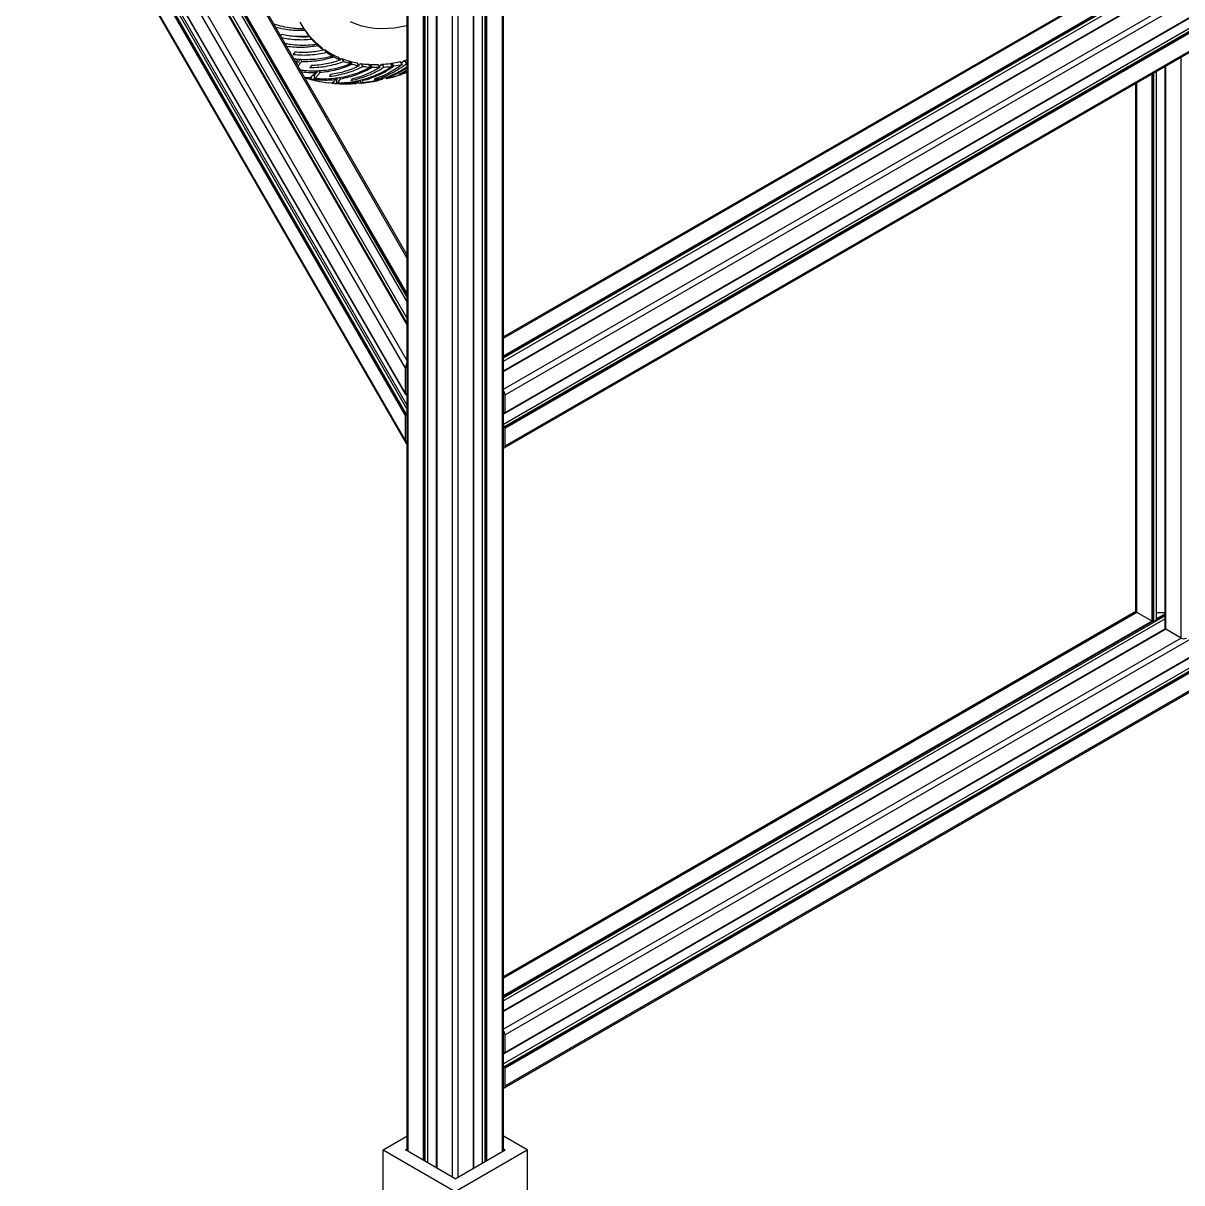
# Model space of a CAD drawing. Header units: millimetres. Extents: x 0 to 597, y 0 to 420.
# Drawn here: x 392.6 to 441.89, y 65 to 114.32 of the extents above; entities that cross this region are included whole.
import ezdxf

# ---------------------------------------------------------------- set-up
doc = ezdxf.new("R2010")
doc.units = ezdxf.units.MM

msp = doc.modelspace()

# ---------------------------------------------------------------- linework, layer by layer
at = {"color": 7, "linetype": 'Continuous', "lineweight": 25}
for p, q in [((470.882, 134.38), (413.031, 100.984)), ((413.031, 100.171), (471.62, 133.994)), ((413.031, 100.144), (471.62, 133.967)), ((413.031, 100.089), (471.667, 133.939)), ((413.031, 99.953), (471.667, 133.803)), ((413.031, 99.507), (472.195, 133.662)), ((413.031, 99.534), (472.148, 133.662)), ((413.1, 98.518), (472.968, 133.079)), ((413.077, 97.721), (472.945, 132.282)), ((413.1, 97.762), (472.968, 132.323)), ((413.031, 97.275), (472.827, 131.795)), ((413.077, 97.165), (472.945, 131.727)), ((413.077, 97.111), (472.945, 131.672)), ((413.1, 97.097), (472.968, 131.659)), ((413.066, 96.264), (472.934, 130.826)), ((413.1, 96.341), (472.968, 130.902)), ((392.6, 124.667), (408.879, 96.472)), ((408.857, 96.57), (392.675, 124.599)), ((408.857, 97.64), (393.602, 124.064)), ((408.881, 97.654), (393.625, 124.078)), ((408.881, 97.731), (393.692, 124.039)), ((408.926, 97.924), (393.882, 123.982)), ((408.926, 98.095), (394.03, 123.897)), ((408.881, 98.516), (394.372, 123.647)), ((408.857, 98.58), (394.415, 123.595)), ((408.857, 99.65), (395.342, 123.06)), ((408.926, 101.508), (396.985, 122.191)), ((408.926, 101.578), (397.046, 122.155)), ((408.926, 101.794), (397.233, 122.048)), ((408.926, 102.496), (397.841, 121.697)), ((408.926, 102.689), (398.008, 121.6)), ((408.926, 102.798), (398.102, 121.546)), ((408.926, 102.836), (398.135, 121.527)), ((408.926, 104.49), (399.568, 120.7)), ((408.926, 117.707), (408.926, 66.361)), ((413.031, 66.361), (413.031, 117.707)), ((409.631, 65.955), (409.631, 117.261)), ((409.654, 65.941), (409.654, 117.247)), ((409.701, 65.914), (409.701, 117.22)), ((409.819, 65.846), (409.819, 117.152)), ((410.182, 65.636), (410.182, 116.942)), ((410.206, 65.623), (410.206, 116.929)), ((411.752, 65.623), (411.752, 116.929)), ((411.775, 65.636), (411.775, 116.969)), ((412.138, 65.846), (412.138, 117.315)), ((412.256, 65.914), (412.256, 117.247)), ((412.303, 65.941), (412.303, 117.274)), ((412.327, 65.955), (412.327, 117.261)), ((404.573, 114.031), (404.539, 114.08)), ((403.584, 113.835), (403.552, 113.799)), ((403.792, 113.383), (403.788, 113.443)), ((404.77, 113.769), (404.693, 113.881)), ((404.874, 113.647), (404.797, 113.759)), ((405.095, 113.419), (405.017, 113.532)), ((405.137, 113.38), (405.059, 113.494)), ((404.159, 113.09), (404.085, 112.995)), ((405.377, 113.179), (405.297, 113.294)), ((405.367, 113.193), (405.422, 113.203)), ((405.502, 113.087), (405.422, 113.203)), ((405.764, 112.921), (405.682, 113.038)), ((405.706, 113.004), (405.731, 113.011)), ((405.813, 112.894), (405.731, 113.011)), ((404.174, 112.722), (404.25, 112.713)), ((404.25, 112.713), (404.207, 112.664)), ((404.247, 112.789), (404.25, 112.713)), ((404.448, 112.7), (404.44, 112.778)), ((404.858, 112.52), (404.8, 112.435)), ((406.091, 112.757), (406.007, 112.874)), ((406.068, 112.79), (406.15, 112.815)), ((406.235, 112.698), (406.15, 112.815)), ((406.533, 112.598), (406.446, 112.716)), ((406.467, 112.688), (406.501, 112.701)), ((406.588, 112.582), (406.501, 112.701)), ((406.899, 112.512), (406.811, 112.631)), ((406.864, 112.56), (406.97, 112.606)), ((407.059, 112.486), (406.97, 112.606)), ((407.387, 112.454), (407.295, 112.574)), ((407.314, 112.549), (407.355, 112.57)), ((407.447, 112.451), (407.355, 112.57)), ((407.786, 112.449), (407.692, 112.568)), ((407.739, 112.508), (407.863, 112.577)), ((407.958, 112.458), (407.863, 112.577)), ((408.309, 112.494), (408.212, 112.613)), ((408.229, 112.592), (408.276, 112.622)), ((408.373, 112.503), (408.276, 112.622)), ((408.732, 112.569), (408.633, 112.688)), ((408.676, 112.636), (408.814, 112.73)), ((408.914, 112.611), (408.814, 112.73)), ((408.926, 112.615), (408.914, 112.611)), ((441.177, 88.592), (441.177, 112.493)), ((441.201, 88.551), (441.201, 112.506)), ((404.783, 111.994), (404.581, 112.017)), ((404.93, 112.118), (405, 112.111)), ((405.013, 112.286), (405.018, 112.225)), ((405.219, 112.234), (405.209, 112.296)), ((405.668, 112.136), (405.626, 112.064)), ((405.884, 111.976), (405.891, 111.931)), ((406.092, 111.959), (406.082, 112.008)), ((408.047, 111.991), (408.042, 112.019)), ((408.077, 112.003), (408.068, 112.027)), ((408.594, 112.152), (408.596, 112.131)), ((408.596, 112.131), (408.926, 112.278)), ((408.901, 112.223), (408.926, 112.233)), ((440.625, 88.883), (440.625, 112.174)), ((440.649, 88.897), (440.649, 112.188)), ((440.696, 88.869), (440.696, 112.215)), ((440.814, 88.937), (440.814, 112.283)), ((405.726, 111.777), (405.592, 111.792)), ((405.726, 111.777), (405.799, 111.767)), ((405.803, 111.82), (405.799, 111.767)), ((405.891, 111.935), (405.935, 111.935)), ((406.573, 111.944), (406.546, 111.887)), ((406.835, 111.812), (406.835, 111.784)), ((406.845, 111.867), (406.852, 111.835)), ((407.051, 111.882), (407.041, 111.918)), ((407.554, 111.95), (407.543, 111.91)), ((407.882, 111.94), (407.868, 111.924)), ((439.921, 111.768), (439.921, 89.329)), ((472.968, 105.861), (413.1, 71.3)), ((472.945, 105.064), (413.077, 70.503)), ((472.968, 105.105), (413.1, 70.544)), ((472.827, 104.577), (413.031, 70.057)), ((472.945, 104.509), (413.077, 69.947)), ((472.945, 104.454), (413.077, 69.893)), ((472.968, 104.441), (413.1, 69.879)), ((413.066, 69.046), (472.934, 103.608)), ((472.968, 103.684), (413.1, 69.123)), ((408.857, 98.58), (408.857, 99.65)), ((408.857, 98.58), (408.881, 98.593)), ((408.881, 98.593), (408.881, 98.516)), ((408.881, 98.516), (408.926, 98.542)), ((413.1, 97.762), (413.1, 98.518)), ((408.926, 97.757), (408.881, 97.731)), ((408.881, 97.731), (408.881, 97.654)), ((413.031, 97.747), (413.077, 97.721)), ((413.077, 97.775), (413.1, 97.762)), ((413.077, 97.721), (413.077, 97.775)), ((408.881, 97.654), (408.857, 97.64)), ((408.857, 96.57), (408.857, 97.64)), ((413.077, 97.165), (413.031, 97.192)), ((413.077, 97.111), (413.077, 97.165)), ((413.1, 97.097), (413.077, 97.111)), ((413.1, 96.341), (413.1, 97.097)), ((439.932, 89.295), (413.031, 73.766)), ((441.177, 89.12), (413.031, 72.871)), ((441.177, 88.984), (413.031, 72.735)), ((440.649, 88.897), (413.031, 72.953)), ((440.673, 88.883), (413.031, 72.926)), ((440.625, 88.883), (439.97, 89.261)), ((440.649, 88.897), (440.625, 88.883)), ((440.696, 88.869), (440.649, 88.897)), ((440.814, 88.937), (440.696, 88.869)), ((441.177, 89.245), (440.814, 89.245)), ((441.177, 89.201), (440.814, 88.992)), ((441.177, 89.174), (440.814, 88.965)), ((441.201, 88.578), (413.031, 72.316)), ((441.201, 88.551), (413.031, 72.289)), ((441.201, 88.578), (441.177, 88.592)), ((441.856, 88.173), (441.201, 88.551)), ((413.1, 70.544), (413.1, 71.3)), ((413.077, 70.503), (413.077, 70.557)), ((413.077, 70.557), (413.1, 70.544)), ((413.031, 70.529), (413.077, 70.503)), ((413.077, 69.947), (413.031, 69.974)), ((413.077, 69.893), (413.077, 69.947)), ((413.1, 69.879), (413.077, 69.893)), ((413.1, 69.123), (413.1, 69.879)), ((407.915, 66.401), (408.926, 66.985)), ((414.043, 66.401), (413.031, 66.985)), ((407.915, 66.401), (410.979, 64.632)), ((407.915, 62.046), (407.915, 66.401)), ((408.857, 66.401), (408.926, 66.441)), ((410.979, 65.176), (408.857, 66.401)), ((410.979, 64.632), (414.043, 66.401)), ((410.979, 65.176), (413.1, 66.401)), ((413.031, 66.441), (413.1, 66.401)), ((414.043, 66.401), (414.043, 62.046))]:
    msp.add_line(p, q, dxfattribs=at)
at = {"color": 8, "linetype": 'Continuous', "lineweight": 25}
for p, q in [((413.031, 100.928), (470.965, 134.372)), ((413.031, 98.751), (472.851, 133.284)), ((408.926, 99.995), (395.675, 122.947)), ((408.926, 104.349), (399.446, 120.77)), ((408.975, 66.333), (408.975, 117.639)), ((412.982, 66.333), (412.982, 117.639)), ((410.861, 65.244), (410.861, 116.55)), ((411.097, 65.244), (411.097, 116.55)), ((441.856, 88.173), (441.856, 112.885)), ((439.97, 89.261), (439.97, 111.796)), ((439.97, 89.261), (413.031, 73.71)), ((441.856, 88.173), (413.031, 71.532))]:
    msp.add_line(p, q, dxfattribs=at)
at = {"color": 7, "linetype": 'Continuous', "lineweight": 25, "flags": 128}
for points in [[(408.926, 114.212), (408.699, 114.163), (408.4, 114.116), (408.107, 114.091), (407.821, 114.086), (407.543, 114.103), (407.273, 114.142), (407.012, 114.201), (406.761, 114.282), (406.52, 114.383)], [(404.989, 111.966), (404.995, 112.05), (405.002, 112.133)], [(405.934, 111.769), (405.935, 111.853), (405.935, 111.938)], [(406.96, 111.777), (406.954, 111.861), (406.952, 111.894)]]:
    msp.add_lwpolyline(points, dxfattribs=at)
at = {"color": 7, "linetype": 'Continuous', "lineweight": 25}
for centre, radius, start, end in [((408.187, 116.522), 4.389, 209.411, 213.7993), ((407.794, 116.416), 4.005, 215.2276, 219.2608), ((407.895, 116.324), 4.037, 214.6189, 219.2594), ((407.553, 116.211), 3.688, 221.6543, 226.5632), ((407.646, 116.112), 3.709, 221.6528, 226.5626), ((407.439, 116.089), 3.522, 227.4751, 232.5373), ((407.531, 115.99), 3.542, 227.4755, 232.5377), ((407.38, 116.01), 3.423, 235.1104, 240.2686), ((407.472, 115.912), 3.445, 235.1113, 240.2674), ((407.385, 116.021), 3.435, 241.2165, 246.3612), ((407.474, 115.916), 3.448, 241.2096, 246.3649), ((407.43, 116.137), 3.559, 248.929, 253.9537), ((407.522, 116.038), 3.579, 248.9301, 253.9556), ((407.479, 116.313), 3.742, 254.8601, 259.7209), ((407.57, 116.211), 3.759, 254.8594, 259.7267), ((407.532, 116.657), 4.09, 262.0923, 266.6746), ((407.625, 116.56), 4.113, 262.0896, 266.6736), ((407.551, 117.029), 4.463, 267.4815, 271.8033), ((407.521, 117.612), 5.047, 273.885, 277.8665), ((407.615, 117.515), 5.069, 273.8831, 277.8707), ((407.443, 118.151), 5.592, 278.5673, 282.287), ((407.533, 118.078), 5.638, 278.5725, 282.2828), ((407.34, 118.626), 6.078, 284.0289, 285.1285), ((407.644, 116.934), 4.487, 267.4816, 271.8052), ((412.843, 98.506), 0.258, 2.6939, 43.0361), ((413.029, 96.329), 0.0719, 271.461, 9.7102), ((440.005, 89.338), 0.0838, 185.6979, 245.6259), ((441.974, 88.4), 0.256, 242.6077, 297.3915), ((412.843, 71.288), 0.258, 2.6939, 43.0361), ((413.029, 69.111), 0.0719, 271.4547, 9.7165)]:
    msp.add_arc(centre, radius, start, end, dxfattribs=at)
for centre, start_param, end_param in [((408.975, 99.718), 0.90466, 2.048378), ((408.975, 96.638), 2.048378, 3.192096)]:
    msp.add_ellipse(centre, major_axis=(0.054, 0.202), ratio=0.517638, start_param=start_param, end_param=end_param, dxfattribs=at)
for points, knots in [([(404.539, 114.08), (404.423, 114.083), (404.19, 114.087), (403.825, 114.137), (403.516, 114.2), (403.33, 114.26), (403.268, 114.28)], [0, 0, 0, 0, 0.2850887, 0.5718552, 0.8570979, 1, 1, 1, 1]), ([(403.349, 114.151), (403.434, 114.13), (403.63, 114.082), (403.938, 114.04), (404.263, 114.018), (404.471, 114.026), (404.573, 114.031)], [0, 0, 0, 0, 0.203842, 0.468961, 0.74003, 1, 1, 1, 1]), ([(404.77, 113.769), (404.675, 113.762), (404.485, 113.748), (404.19, 113.754), (403.889, 113.78), (403.686, 113.817), (403.584, 113.835)], [0, 0, 0, 0, 0.249916, 0.499817, 0.749988, 1, 1, 1, 1]), ([(403.603, 113.711), (403.687, 113.694), (403.887, 113.653), (404.202, 113.625), (404.544, 113.617), (404.764, 113.637), (404.874, 113.647)], [0, 0, 0, 0, 0.193081, 0.45854, 0.72928, 1, 1, 1, 1]), ([(405.095, 113.419), (404.975, 113.404), (404.734, 113.375), (404.356, 113.375), (404.027, 113.397), (403.824, 113.436), (403.751, 113.45)], [0, 0, 0, 0, 0.2801074, 0.5618589, 0.8421179, 1, 1, 1, 1]), ([(404.234, 113.757), (404.317, 113.752), (404.51, 113.74), (404.693, 113.752), (404.797, 113.759)], [0, 0, 0, 0, 0.432915, 1, 1, 1, 1]), ([(403.813, 113.348), (403.922, 113.334), (404.147, 113.306), (404.484, 113.303), (404.819, 113.324), (405.033, 113.361), (405.137, 113.38)], [0, 0, 0, 0, 0.240411, 0.493353, 0.751971, 1, 1, 1, 1]), ([(404.085, 112.995), (404.21, 112.984), (404.454, 112.964), (404.815, 112.975), (405.166, 113.012), (405.39, 113.062), (405.502, 113.087)], [0, 0, 0, 0, 0.25532, 0.500304, 0.75016, 1, 1, 1, 1]), ([(405.377, 113.179), (405.28, 113.158), (405.086, 113.118), (404.783, 113.085), (404.474, 113.072), (404.264, 113.084), (404.159, 113.09)], [0, 0, 0, 0, 0.249916, 0.499816, 0.749986, 1, 1, 1, 1]), ([(405.764, 112.921), (405.642, 112.89), (405.397, 112.828), (405.01, 112.777), (404.617, 112.764), (404.32, 112.773), (404.157, 112.8), (404.126, 112.805)], [0, 0, 0, 0, 0.236602, 0.474593, 0.711323, 0.945181, 1, 1, 1, 1]), ([(404.243, 112.602), (404.247, 112.606), (404.279, 112.637), (404.326, 112.696), (404.37, 112.761), (404.384, 112.781)], [0, 0, 0, 0, 0.0797123, 0.713419, 1, 1, 1, 1]), ([(404.295, 112.511), (404.312, 112.529), (404.362, 112.582), (404.413, 112.653), (404.448, 112.7)], [0, 0, 0, 0, 0.331295, 1, 1, 1, 1]), ([(406.533, 112.598), (406.411, 112.551), (406.165, 112.458), (405.776, 112.361), (405.377, 112.299), (404.972, 112.278), (404.645, 112.286), (404.456, 112.317), (404.402, 112.326)], [0, 0, 0, 0, 0.185687, 0.372464, 0.558251, 0.741784, 0.92708, 1, 1, 1, 1]), ([(404.448, 112.7), (404.566, 112.699), (404.803, 112.697), (405.153, 112.734), (405.492, 112.796), (405.708, 112.862), (405.813, 112.894)], [0, 0, 0, 0, 0.250637, 0.500175, 0.755311, 1, 1, 1, 1]), ([(404.8, 112.435), (404.928, 112.439), (405.177, 112.445), (405.543, 112.499), (405.897, 112.579), (406.123, 112.658), (406.235, 112.698)], [0, 0, 0, 0, 0.255318, 0.500302, 0.75016, 1, 1, 1, 1]), ([(406.091, 112.757), (405.994, 112.724), (405.799, 112.658), (405.493, 112.588), (405.179, 112.538), (404.965, 112.526), (404.858, 112.52)], [0, 0, 0, 0, 0.2499167, 0.4998156, 0.7499868, 1, 1, 1, 1]), ([(407.387, 112.454), (407.266, 112.393), (407.024, 112.271), (406.638, 112.131), (406.239, 112.026), (405.832, 111.962), (405.413, 111.935), (405.132, 111.956), (404.989, 111.966)], [0, 0, 0, 0, 0.166041, 0.333056, 0.499185, 0.663301, 0.828991, 1, 1, 1, 1]), ([(405.219, 112.234), (405.339, 112.245), (405.578, 112.268), (405.929, 112.344), (406.269, 112.446), (406.483, 112.537), (406.588, 112.582)], [0, 0, 0, 0, 0.250636, 0.500174, 0.755312, 1, 1, 1, 1]), ([(405.626, 112.064), (405.755, 112.08), (406.006, 112.114), (406.372, 112.208), (406.725, 112.328), (406.948, 112.433), (407.059, 112.486)], [0, 0, 0, 0, 0.255318, 0.500302, 0.750159, 1, 1, 1, 1]), ([(406.899, 112.512), (406.803, 112.467), (406.61, 112.378), (406.305, 112.273), (405.991, 112.188), (405.776, 112.153), (405.668, 112.136)], [0, 0, 0, 0, 0.249917, 0.4998168, 0.7499867, 1, 1, 1, 1]), ([(408.309, 112.494), (408.192, 112.42), (407.957, 112.272), (407.578, 112.092), (407.186, 111.948), (406.781, 111.844), (406.363, 111.777), (406.079, 111.772), (405.934, 111.769)], [0, 0, 0, 0, 0.166041, 0.333056, 0.499186, 0.663301, 0.828991, 1, 1, 1, 1]), ([(406.546, 111.887), (406.674, 111.917), (406.924, 111.975), (407.286, 112.106), (407.632, 112.262), (407.849, 112.392), (407.958, 112.458)], [0, 0, 0, 0, 0.255319, 0.500301, 0.750158, 1, 1, 1, 1]), ([(407.051, 111.882), (407.17, 111.916), (407.405, 111.985), (407.747, 112.13), (408.072, 112.299), (408.274, 112.436), (408.373, 112.503)], [0, 0, 0, 0, 0.250637, 0.500174, 0.755313, 1, 1, 1, 1]), ([(408.933, 112.462), (408.815, 112.389), (408.578, 112.242), (408.198, 112.066), (407.801, 111.927), (407.453, 111.837), (407.235, 111.812), (407.156, 111.803)], [0, 0, 0, 0, 0.216855, 0.437712, 0.655893, 0.876168, 1, 1, 1, 1]), ([(407.543, 111.91), (407.668, 111.951), (407.914, 112.031), (408.266, 112.195), (408.602, 112.384), (408.81, 112.536), (408.914, 112.611)], [0, 0, 0, 0, 0.255319, 0.500302, 0.75016, 1, 1, 1, 1]), ([(408.732, 112.569), (408.642, 112.504), (408.461, 112.375), (408.171, 112.21), (407.869, 112.064), (407.659, 111.988), (407.554, 111.95)], [0, 0, 0, 0, 0.249919, 0.499816, 0.749988, 1, 1, 1, 1]), ([(404.441, 112.26), (404.46, 112.257), (404.57, 112.242), (404.763, 112.226), (404.937, 112.225), (405.018, 112.225)], [0, 0, 0, 0, 0.099873, 0.576102, 1, 1, 1, 1]), ([(404.588, 111.999), (404.751, 111.953), (405.077, 111.86), (405.42, 111.812), (405.591, 111.788)], [0, 0, 0, 0, 0.500616, 1, 1, 1, 1]), ([(404.601, 111.997), (404.617, 111.993), (404.695, 111.97), (404.776, 111.963), (404.842, 111.958)], [0, 0, 0, 0, 0.196234, 1, 1, 1, 1]), ([(405.018, 112.225), (404.978, 112.172), (404.898, 112.065), (404.821, 112.018), (404.783, 111.994)], [0, 0, 0, 0, 0.499566, 1, 1, 1, 1]), ([(404.856, 112.048), (404.856, 112.046), (404.851, 112.016), (404.846, 111.985), (404.842, 111.958)], [0, 0, 0, 0, 0.080137, 1, 1, 1, 1]), ([(404.989, 111.966), (405.014, 111.986), (405.065, 112.025), (405.143, 112.115), (405.194, 112.194), (405.219, 112.234)], [0, 0, 0, 0, 0.339378, 0.672338, 1, 1, 1, 1]), ([(405.002, 112.133), (405.023, 112.152), (405.065, 112.19), (405.112, 112.248), (405.135, 112.289), (405.138, 112.293)], [0, 0, 0, 0, 0.480181, 0.951794, 1, 1, 1, 1]), ([(405.934, 111.769), (405.952, 111.779), (405.988, 111.8), (406.042, 111.865), (406.076, 111.928), (406.092, 111.959)], [0, 0, 0, 0, 0.3393871, 0.6723361, 1, 1, 1, 1]), ([(405.935, 111.938), (405.949, 111.946), (405.968, 111.958), (405.987, 111.986), (405.991, 111.993)], [0, 0, 0, 0, 0.755304, 1, 1, 1, 1]), ([(406.092, 111.959), (406.212, 111.982), (406.451, 112.029), (406.8, 112.142), (407.135, 112.279), (407.344, 112.395), (407.447, 112.451)], [0, 0, 0, 0, 0.250636, 0.500172, 0.75531, 1, 1, 1, 1]), ([(407.786, 112.449), (407.691, 112.394), (407.503, 112.283), (407.203, 112.146), (406.894, 112.029), (406.68, 111.972), (406.573, 111.944)], [0, 0, 0, 0, 0.249916, 0.499816, 0.749985, 1, 1, 1, 1]), ([(408.047, 111.991), (408.052, 111.981), (408.063, 111.962), (408.073, 111.967), (408.076, 111.991), (408.077, 112.003)], [0, 0, 0, 0, 0.339379, 0.672332, 1, 1, 1, 1]), ([(408.067, 111.967), (408.103, 111.976), (408.187, 111.997), (408.315, 112.032), (408.467, 112.076), (408.587, 112.113), (408.663, 112.139), (408.679, 112.145)], [0, 0, 0, 0, 0.172398, 0.40635, 0.624012, 0.920247, 1, 1, 1, 1]), ([(408.077, 112.003), (408.192, 112.047), (408.422, 112.136), (408.705, 112.281), (408.867, 112.388), (408.926, 112.427)], [0, 0, 0, 0, 0.3885518, 0.7753982, 1, 1, 1, 1]), ([(408.932, 112.318), (408.92, 112.311), (408.812, 112.247), (408.697, 112.197), (408.594, 112.152)], [0, 0, 0, 0, 0.109609, 1, 1, 1, 1]), ([(408.653, 112.143), (408.677, 112.149), (408.77, 112.173), (408.86, 112.207), (408.926, 112.232)], [0, 0, 0, 0, 0.2607, 1, 1, 1, 1]), ([(408.926, 112.238), (408.908, 112.23), (408.828, 112.193), (408.743, 112.168), (408.678, 112.149)], [0, 0, 0, 0, 0.226354, 1, 1, 1, 1]), ([(404.842, 111.958), (404.884, 111.951), (404.963, 111.938), (405.079, 111.925), (405.184, 111.916), (405.278, 111.91), (405.431, 111.904), (405.635, 111.906), (405.809, 111.923), (405.891, 111.931)], [0, 0, 0, 0, 0.120101, 0.230136, 0.330166, 0.420234, 0.500393, 0.764719, 1, 1, 1, 1]), ([(405.891, 111.931), (405.864, 111.89), (405.808, 111.808), (405.753, 111.788), (405.726, 111.777)], [0, 0, 0, 0, 0.499566, 1, 1, 1, 1]), ([(405.76, 111.77), (405.869, 111.762), (406.109, 111.745), (406.447, 111.742), (406.677, 111.757), (406.778, 111.764)], [0, 0, 0, 0, 0.319557, 0.69904, 1, 1, 1, 1]), ([(405.799, 111.767), (405.841, 111.764), (405.922, 111.759), (406.038, 111.756), (406.144, 111.756), (406.24, 111.759), (406.393, 111.767), (406.597, 111.787), (406.77, 111.82), (406.852, 111.835)], [0, 0, 0, 0, 0.120104, 0.230137, 0.330167, 0.420235, 0.500396, 0.76472, 1, 1, 1, 1]), ([(406.852, 111.835), (406.836, 111.806), (406.813, 111.764), (406.787, 111.767), (406.778, 111.769)], [0, 0, 0, 0, 0.671282, 1, 1, 1, 1]), ([(406.835, 111.784), (406.878, 111.784), (406.922, 111.785), (406.965, 111.787), (406.966, 111.787)], [0, 0, 0, 0, 0.97226, 1, 1, 1, 1]), ([(406.973, 111.78), (406.98, 111.781), (406.998, 111.783), (407.025, 111.816), (407.043, 111.86), (407.051, 111.882)], [0, 0, 0, 0, 0.242395, 0.624229, 1, 1, 1, 1]), ([(406.973, 111.777), (406.978, 111.777), (407.041, 111.782), (407.102, 111.79), (407.157, 111.798)], [0, 0, 0, 0, 0.07904, 1, 1, 1, 1]), ([(406.987, 111.788), (407.018, 111.79), (407.084, 111.793), (407.182, 111.802), (407.277, 111.813), (407.429, 111.834), (407.631, 111.871), (407.802, 111.918), (407.882, 111.94)], [0, 0, 0, 0, 0.102, 0.218677, 0.323738, 0.417239, 0.725558, 1, 1, 1, 1])]:
    msp.add_open_spline(points, degree=3, knots=knots, dxfattribs=at)

doc.saveas('drawing.dxf')
